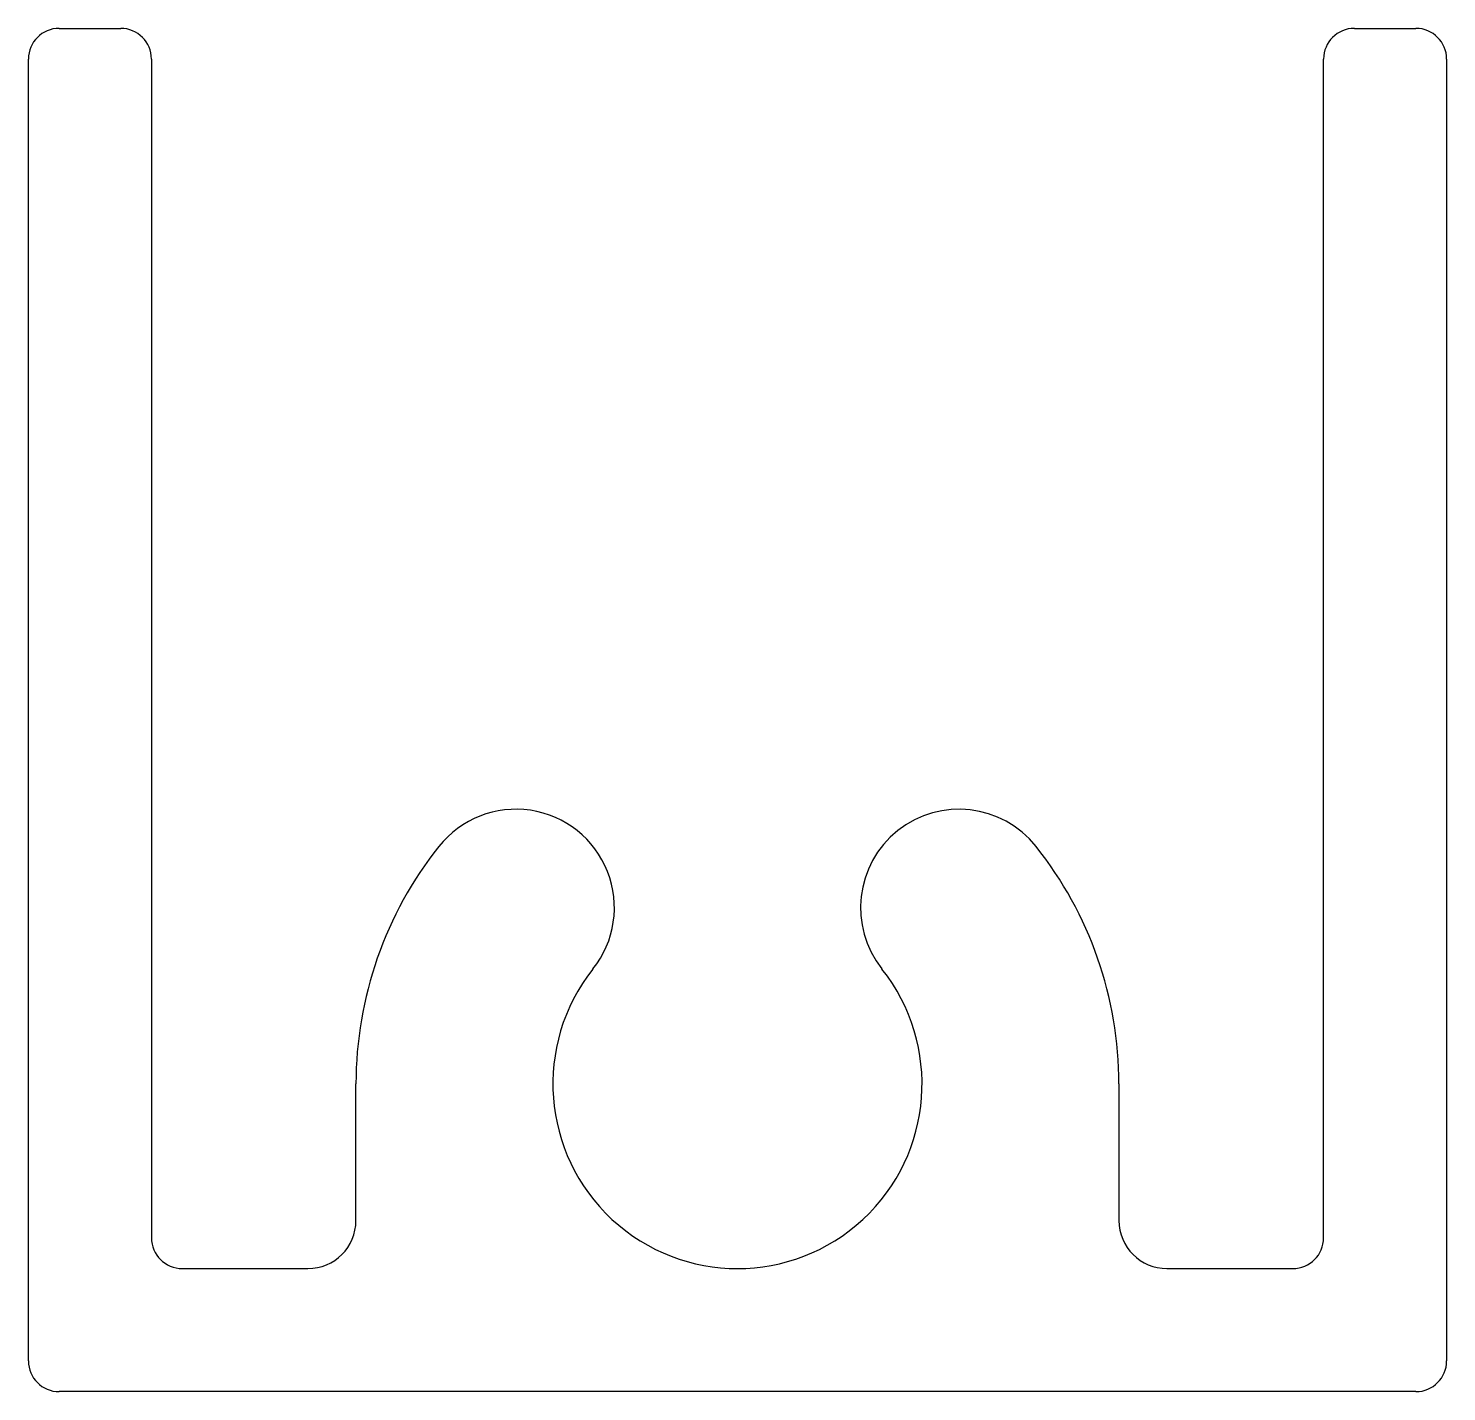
# Model space of a CAD drawing. Extents: x -5.8 to 5.8, y 0 to 11.1.
import ezdxf

# ---------------------------------------------------------------- set-up
doc = ezdxf.new("R2010")
doc.units = 0
doc.layers.get('0').update_dxf_attribs({"linetype": 'CONTINUOUS'})

msp = doc.modelspace()

# ---------------------------------------------------------------- linework, layer by layer
for p, q in [((-5.514, 11.099), (-5.014, 11.099)), ((5.011, 11.099), (5.511, 11.099)), ((-5.764, 8.878), (-5.764, 10.849)), ((-4.764, 10.849), (-4.764, 1.273)), ((4.761, 1.273), (4.761, 10.849)), ((5.761, 10.849), (5.761, 8.878)), ((-5.764, 0.273), (-5.764, 8.878)), ((5.761, 8.878), (5.761, 0.273)), ((-3.102, 1.413), (-3.102, 2.523)), ((3.098, 2.523), (3.098, 1.413)), ((-4.514, 1.023), (-3.492, 1.023)), ((3.488, 1.023), (4.511, 1.023)), ((5.511, 0.023), (-5.514, 0.023))]:
    msp.add_line(p, q)
for centre, radius, start, end in [((-5.514, 10.849), 0.25, 90, 180), ((-5.014, 10.849), 0.25, 0, 90), ((5.011, 10.849), 0.25, 90, 180), ((5.511, 10.849), 0.25, 0, 90), ((-1.802, 3.955), 0.8, 321.5, 141.5), ((1.798, 3.955), 0.8, 38.5, 218.5), ((-0.002, 2.523), 3.1, 141.5, 180), ((-0.002, 2.523), 3.1, 0, 38.5), ((-0.002, 2.523), 1.5, 141.5, 38.5), ((-3.492, 1.413), 0.39, 270, 360), ((3.488, 1.413), 0.39, 180, 270), ((-4.514, 1.273), 0.25, 180, 270), ((4.511, 1.273), 0.25, 270, 360), ((-5.514, 0.273), 0.25, 180, 270), ((5.511, 0.273), 0.25, 270, 360)]:
    msp.add_arc(centre, radius, start, end)

doc.saveas('drawing.dxf')
